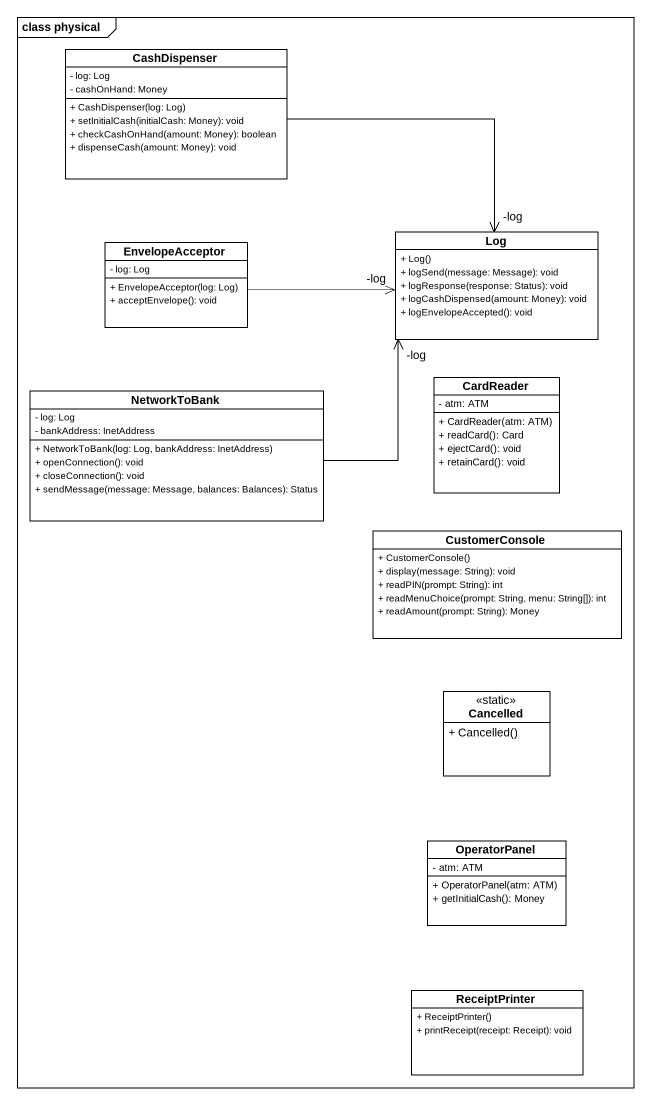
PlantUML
@startuml
mainframe class physical
hide circle
hide empty members
skinparam classAttributeIconSize 0
class CashDispenser {
  - log: Log
  - cashOnHand: Money
  + CashDispenser(log: Log)
  + setInitialCash(initialCash: Money): void
  + checkCashOnHand(amount: Money): boolean
  + dispenseCash(amount: Money): void
}
class EnvelopeAcceptor {
  - log: Log
  + EnvelopeAcceptor(log: Log)
  + acceptEnvelope(): void
}
class Log {
  + Log()
  + logSend(message: Message): void
  + logResponse(response: Status): void
  + logCashDispensed(amount: Money): void
  + logEnvelopeAccepted(): void
}
class NetworkToBank {
  - log: Log
  - bankAddress: InetAddress
  + NetworkToBank(log: Log, bankAddress: InetAddress)
  + openConnection(): void
  + closeConnection(): void
  + sendMessage(message: Message, balances: Balances): Status
}
class CardReader {
  - atm: ATM
  + CardReader(atm: ATM)
  + readCard(): Card
  + ejectCard(): void
  + retainCard(): void
}
class CustomerConsole {
  + CustomerConsole()
  + display(message: String): void
  + readPIN(prompt: String): int
  + readMenuChoice(prompt: String, menu: String[]): int
  + readAmount(prompt: String): Money
}
class Cancelled <<static>> {
  + Cancelled()
}
class OperatorPanel {
  - atm: ATM
  + OperatorPanel(atm: ATM)
  + getInitialCash(): Money
}
class ReceiptPrinter {
  + ReceiptPrinter()
  + printReceipt(receipt: Receipt): void
}
CashDispenser -right-> "-log" Log
EnvelopeAcceptor -right-> "-log" Log
NetworkToBank -right-> "-log" Log
@enduml
